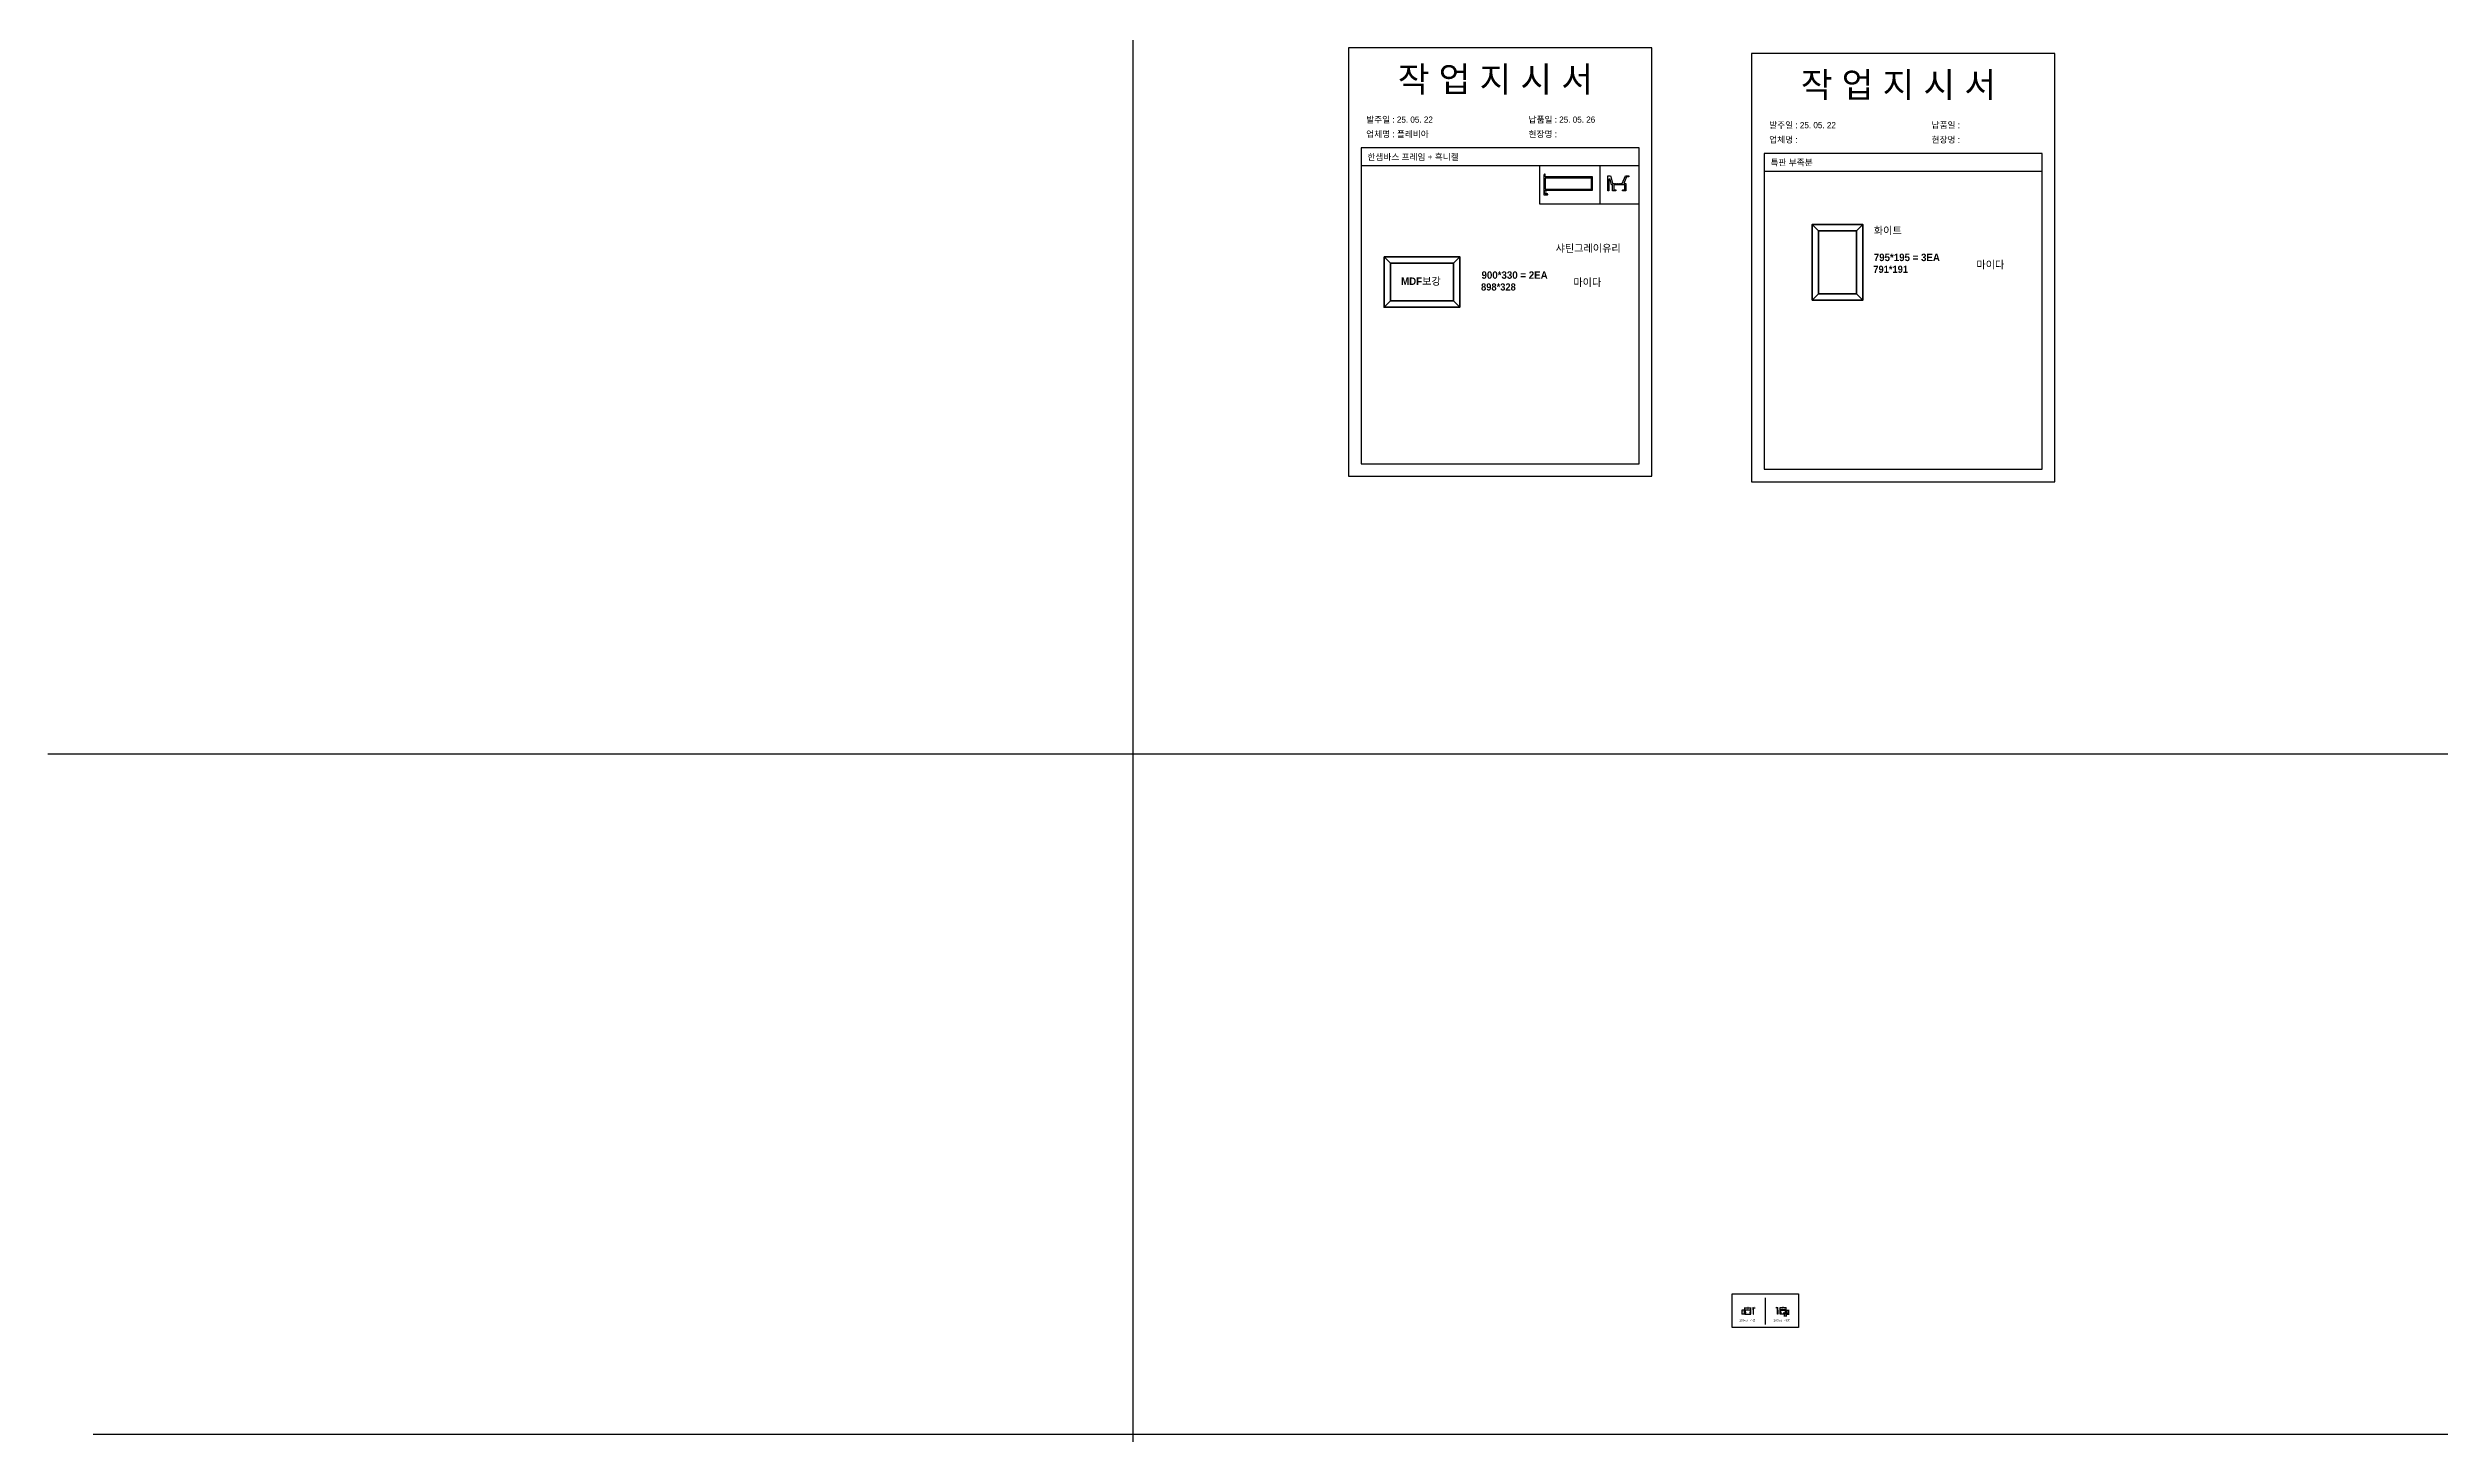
# Model space of a CAD drawing. Header units: millimetres. Extents: x -44117 to 256353, y -2095463 to 65325.
# Drawn here: x 104284 to 117546, y -130610 to -122922 of the extents above; entities that cross this region are included whole.
import ezdxf

# ---------------------------------------------------------------- set-up
doc = ezdxf.new("R2010")
doc.units = ezdxf.units.MM
doc.header["$LTSCALE"] = 10
doc.layers.add('Layer1', color=7, linetype='Continuous', lineweight=70)
doc.dimstyles.new('ISO-25', dxfattribs={"dimtxt": 2.5, "dimasz": 2.5, "dimexe": 1, "dimexo": 1, "dimtad": 1, "dimtxsty": 'Standard', "dimblk": 'ARCHTICK', "dimcen": 2.5, "dimadec": 0, "dimazin": 0, "dimtfac": 1, "dimtmove": 0, "dimatfit": 3, "dimfxl": 0, "dimarcsym": 0})

# ---------------------------------------------------------------- blocks, each defined once
blk = doc.blocks.new('_ArchTick')
at = {"color": 0, "linetype": 'ByBlock', "const_width": 0.15}
blk.add_lwpolyline([(-0.5, -0.5), (0.5, 0.5)], dxfattribs=at)
blk = doc.blocks.new('*D2685')
at = {"color": 0, "lineweight": -2}
for p, q in [((113689, -129923), (113674, -129923)), ((113689, -129945), (113674, -129945)), ((113676, -129945), (113676, -129923))]:
    blk.add_line(p, q, dxfattribs=at)
at = {"layer": 'Defpoints', "color": 0}
for p in [(113676, -129923), (113692, -129923), (113692, -129945)]:
    blk.add_point(p, dxfattribs=at)
at = {"color": 0, "lineweight": -2, "xscale": 2, "yscale": 2, "zscale": 2}
for p, rotation in [((113676, -129923), 90), ((113676, -129945), 270)]:
    blk.add_blockref('_ArchTick', p, dxfattribs=dict(at, rotation=rotation))
at = {"color": 0, "insert": (113672, -129934), "char_height": 5, "attachment_point": 5, "rotation": 90}
blk.add_mtext('22', dxfattribs=at)
blk = doc.blocks.new('*D2686')
at = {"color": 0, "lineweight": -2}
for p, q in [((113692, -129920), (113692, -129907)), ((113692, -129909), (113725, -129909)), ((113725, -129920), (113725, -129907))]:
    blk.add_line(p, q, dxfattribs=at)
at = {"layer": 'Defpoints', "color": 0}
for p in [(113692, -129923), (113725, -129909), (113725, -129923)]:
    blk.add_point(p, dxfattribs=at)
at = {"color": 0, "lineweight": -2, "xscale": 2, "yscale": 2, "zscale": 2, "rotation": 180}
blk.add_blockref('_ArchTick', (113692, -129909), dxfattribs=at)
at = {"color": 0, "lineweight": -2, "xscale": 2, "yscale": 2, "zscale": 2}
blk.add_blockref('_ArchTick', (113725, -129909), dxfattribs=at)
at = {"color": 0, "insert": (113708, -129906), "char_height": 5, "attachment_point": 5}
blk.add_mtext('33', dxfattribs=at)
blk = doc.blocks.new('*D2687')
at = {"color": 0, "lineweight": -2}
for p, q in [((113738, -129909), (113736, -129909)), ((113738, -129920), (113738, -129907)), ((113738, -129909), (113740, -129909)), ((113740, -129920), (113740, -129907)), ((113740, -129909), (113748, -129909))]:
    blk.add_line(p, q, dxfattribs=at)
at = {"layer": 'Defpoints', "color": 0}
for p in [(113738, -129923), (113740, -129909), (113740, -129923)]:
    blk.add_point(p, dxfattribs=at)
at = {"color": 0, "lineweight": -2, "xscale": 2, "yscale": 2, "zscale": 2}
blk.add_blockref('_ArchTick', (113738, -129909), dxfattribs=at)
at = {"color": 0, "lineweight": -2, "xscale": 2, "yscale": 2, "zscale": 2, "rotation": 180}
blk.add_blockref('_ArchTick', (113740, -129909), dxfattribs=at)
at = {"color": 0, "insert": (113747, -129906), "char_height": 5, "attachment_point": 5}
blk.add_mtext('2', dxfattribs=at)
blk = doc.blocks.new('*D2688')
at = {"color": 0, "lineweight": -2}
for p, q in [((113695, -129934), (113695, -129918)), ((113695, -129920), (113722, -129920)), ((113722, -129934), (113722, -129918))]:
    blk.add_line(p, q, dxfattribs=at)
at = {"layer": 'Defpoints', "color": 0}
for p in [(113695, -129937), (113722, -129920), (113722, -129937)]:
    blk.add_point(p, dxfattribs=at)
at = {"color": 0, "lineweight": -2, "xscale": 2, "yscale": 2, "zscale": 2, "rotation": 180}
blk.add_blockref('_ArchTick', (113695, -129920), dxfattribs=at)
at = {"color": 0, "lineweight": -2, "xscale": 2, "yscale": 2, "zscale": 2}
blk.add_blockref('_ArchTick', (113722, -129920), dxfattribs=at)
at = {"color": 0, "insert": (113708, -129916), "char_height": 5, "attachment_point": 5}
blk.add_mtext('27,5', dxfattribs=at)
blk = doc.blocks.new('*D2689')
at = {"color": 0, "lineweight": -2}
for p, q in [((113689, -129923), (113685, -129923)), ((113692, -129937), (113685, -129937)), ((113687, -129923), (113687, -129937))]:
    blk.add_line(p, q, dxfattribs=at)
at = {"layer": 'Defpoints', "color": 0}
for p in [(113687, -129937), (113692, -129923), (113695, -129937)]:
    blk.add_point(p, dxfattribs=at)
at = {"color": 0, "lineweight": -2, "xscale": 2, "yscale": 2, "zscale": 2}
for p, rotation in [((113687, -129923), 90), ((113687, -129937), 270)]:
    blk.add_blockref('_ArchTick', p, dxfattribs=dict(at, rotation=rotation))
at = {"color": 0, "insert": (113683, -129930), "char_height": 5, "attachment_point": 5, "rotation": 90}
blk.add_mtext('13,5', dxfattribs=at)
blk = doc.blocks.new('*D2690')
at = {"color": 0, "lineweight": -2}
for p, q in [((113923, -129923), (113938, -129923)), ((113923, -129945), (113938, -129945)), ((113936, -129945), (113936, -129923))]:
    blk.add_line(p, q, dxfattribs=at)
at = {"layer": 'Defpoints', "color": 0}
for p in [(113920, -129923), (113920, -129945), (113936, -129923)]:
    blk.add_point(p, dxfattribs=at)
at = {"color": 0, "lineweight": -2, "xscale": 2, "yscale": 2, "zscale": 2}
for p, rotation in [((113936, -129923), 90), ((113936, -129945), 270)]:
    blk.add_blockref('_ArchTick', p, dxfattribs=dict(at, rotation=rotation))
at = {"color": 0, "insert": (113932, -129934), "char_height": 5, "attachment_point": 5, "rotation": 90}
blk.add_mtext('22', dxfattribs=at)
blk = doc.blocks.new('*D2691')
at = {"color": 0, "lineweight": -2}
for p, q in [((113887, -129920), (113887, -129907)), ((113920, -129909), (113887, -129909)), ((113920, -129920), (113920, -129907))]:
    blk.add_line(p, q, dxfattribs=at)
at = {"layer": 'Defpoints', "color": 0}
for p in [(113887, -129909), (113887, -129923), (113920, -129923)]:
    blk.add_point(p, dxfattribs=at)
at = {"color": 0, "lineweight": -2, "xscale": 2, "yscale": 2, "zscale": 2, "rotation": 180}
blk.add_blockref('_ArchTick', (113887, -129909), dxfattribs=at)
at = {"color": 0, "lineweight": -2, "xscale": 2, "yscale": 2, "zscale": 2}
blk.add_blockref('_ArchTick', (113920, -129909), dxfattribs=at)
at = {"color": 0, "insert": (113903, -129906), "char_height": 5, "attachment_point": 5}
blk.add_mtext('33', dxfattribs=at)
blk = doc.blocks.new('*D2692')
at = {"color": 0, "lineweight": -2}
for p, q in [((113872, -129909), (113864, -129909)), ((113872, -129920), (113872, -129907)), ((113874, -129909), (113872, -129909)), ((113874, -129920), (113874, -129907)), ((113874, -129909), (113876, -129909))]:
    blk.add_line(p, q, dxfattribs=at)
at = {"layer": 'Defpoints', "color": 0}
for p in [(113872, -129909), (113872, -129923), (113874, -129923)]:
    blk.add_point(p, dxfattribs=at)
at = {"color": 0, "lineweight": -2, "xscale": 2, "yscale": 2, "zscale": 2}
blk.add_blockref('_ArchTick', (113872, -129909), dxfattribs=at)
at = {"color": 0, "lineweight": -2, "xscale": 2, "yscale": 2, "zscale": 2, "rotation": 180}
blk.add_blockref('_ArchTick', (113874, -129909), dxfattribs=at)
at = {"color": 0, "insert": (113865, -129906), "char_height": 5, "attachment_point": 5}
blk.add_mtext('2', dxfattribs=at)
blk = doc.blocks.new('*D2693')
at = {"color": 0, "lineweight": -2}
for p, q in [((113890, -129934), (113890, -129918)), ((113917, -129920), (113890, -129920)), ((113917, -129934), (113917, -129918))]:
    blk.add_line(p, q, dxfattribs=at)
at = {"layer": 'Defpoints', "color": 0}
for p in [(113890, -129920), (113890, -129937), (113917, -129937)]:
    blk.add_point(p, dxfattribs=at)
at = {"color": 0, "lineweight": -2, "xscale": 2, "yscale": 2, "zscale": 2, "rotation": 180}
blk.add_blockref('_ArchTick', (113890, -129920), dxfattribs=at)
at = {"color": 0, "lineweight": -2, "xscale": 2, "yscale": 2, "zscale": 2}
blk.add_blockref('_ArchTick', (113917, -129920), dxfattribs=at)
at = {"color": 0, "insert": (113903, -129916), "char_height": 5, "attachment_point": 5}
blk.add_mtext('27,5', dxfattribs=at)
blk = doc.blocks.new('*D2694')
at = {"color": 0, "lineweight": -2}
for p, q in [((113920, -129937), (113927, -129937)), ((113923, -129923), (113927, -129923)), ((113925, -129923), (113925, -129937))]:
    blk.add_line(p, q, dxfattribs=at)
at = {"layer": 'Defpoints', "color": 0}
for p in [(113917, -129937), (113920, -129923), (113925, -129937)]:
    blk.add_point(p, dxfattribs=at)
at = {"color": 0, "lineweight": -2, "xscale": 2, "yscale": 2, "zscale": 2}
for p, rotation in [((113925, -129923), 90), ((113925, -129937), 270)]:
    blk.add_blockref('_ArchTick', p, dxfattribs=dict(at, rotation=rotation))
at = {"color": 0, "insert": (113920, -129930), "char_height": 5, "attachment_point": 5, "rotation": 90}
blk.add_mtext('13,5', dxfattribs=at)
blk = doc.blocks.new('*D2695')
at = {"color": 0, "lineweight": -2}
for p, q in [((113913, -129939), (113930, -129939)), ((113923, -129945), (113930, -129945)), ((113928, -129939), (113928, -129945))]:
    blk.add_line(p, q, dxfattribs=at)
at = {"layer": 'Defpoints', "color": 0}
for p in [(113910, -129939), (113920, -129945), (113928, -129945)]:
    blk.add_point(p, dxfattribs=at)
at = {"color": 0, "lineweight": -2, "xscale": 2, "yscale": 2, "zscale": 2}
for p, rotation in [((113928, -129939), 90), ((113928, -129945), 270)]:
    blk.add_blockref('_ArchTick', p, dxfattribs=dict(at, rotation=rotation))
at = {"color": 0, "insert": (113924, -129942), "char_height": 5, "attachment_point": 5, "rotation": 90}
blk.add_mtext('6', dxfattribs=at)
blk = doc.blocks.new('*D2696')
at = {"color": 0, "lineweight": -2}
for p, q in [((113910, -129942), (113910, -129957)), ((113920, -129955), (113910, -129955)), ((113920, -129948), (113920, -129957))]:
    blk.add_line(p, q, dxfattribs=at)
at = {"layer": 'Defpoints', "color": 0}
for p in [(113910, -129939), (113910, -129955), (113920, -129945)]:
    blk.add_point(p, dxfattribs=at)
at = {"color": 0, "lineweight": -2, "xscale": 2, "yscale": 2, "zscale": 2, "rotation": 180}
blk.add_blockref('_ArchTick', (113910, -129955), dxfattribs=at)
at = {"color": 0, "lineweight": -2, "xscale": 2, "yscale": 2, "zscale": 2}
blk.add_blockref('_ArchTick', (113920, -129955), dxfattribs=at)
at = {"color": 0, "insert": (113915, -129951), "char_height": 5, "attachment_point": 5}
blk.add_mtext('10', dxfattribs=at)

msp = doc.modelspace()

# ---------------------------------------------------------------- linework, layer by layer
for p, q in [((113104.92314, -123477.6537), (111564.92314, -123477.6537)), ((113104.92314, -123577.6537), (111564.92314, -123577.6537)), ((112888.8335, -123787.79742), (112888.8335, -123577.6537)), ((115339.04553, -123508.34363), (113799.04553, -123508.34363)), ((115339.04553, -123608.34363), (113799.04553, -123608.34363)), ((113724.79064, -129923.25973), (113691.79064, -129923.25973)), ((113691.79064, -129923.25973), (113691.79064, -129945.25973)), ((113691.79064, -129945.25973), (113724.79064, -129945.25973)), ((113724.79064, -129945.25973), (113724.79064, -129923.25973)), ((113805.82466, -130001.53095), (113805.82466, -129853.12672)), ((113886.85868, -129945.25973), (113886.85868, -129923.25973)), ((113886.85868, -129923.25973), (113919.85868, -129923.25973)), ((113919.85868, -129945.25973), (113886.85868, -129945.25973)), ((113919.85868, -129923.25973), (113919.85868, -129945.25973))]:
    msp.add_line(p, q)
at = {"color": 1}
for p, q in [((104284.32643, -126838.28369), (196553.47329, -126838.28369)), ((104535.41959, -130610.06926), (196804.56645, -130610.06926)), ((104535.41959, -130610.06926), (196804.56645, -130610.06926))]:
    msp.add_line(p, q, dxfattribs=at)
for p in [(110300.49669, 21924.9366), (110300.49669, 14161.07811), (110300.49669, 18584.38997), (110300.49669, 10820.53148), (110300.49669, 18627.87121), (110300.49669, 10864.01272), (110300.49669, 15287.32457), (110300.49669, 7523.46608), (110300.49669, 3746.75115), (110300.49669, 21924.9366), (110300.49669, 14161.07811), (110300.49669, 18584.38997), (110300.49669, 10820.53148), (110300.49669, 18627.87121), (110300.49669, 10864.01272), (110300.49669, 15287.32457), (110300.49669, 7523.46608), (110300.49669, 3746.75115), (110300.49669, 21924.9366), (110300.49669, 14161.07811), (110300.49669, 18584.38997), (110300.49669, 10820.53148), (110300.49669, 18627.87121), (110300.49669, 10864.01272), (110300.49669, 15287.32457), (110300.49669, 7523.46608), (110300.49669, 3746.75115), (110300.49669, 21924.9366), (110300.49669, 14161.07811), (110300.49669, 18584.38997), (110300.49669, 10820.53148), (110300.49669, 18627.87121), (110300.49669, 10864.01272), (110300.49669, 15287.32457), (110300.49669, 7523.46608), (110300.49669, 3746.75115), (110300.49669, 21924.9366), (110300.49669, 14161.07811), (110300.49669, 18584.38997), (110300.49669, 10820.53148), (110300.49669, 18627.87121), (110300.49669, 10864.01272), (110300.49669, 15287.32457), (110300.49669, 7523.46608), (110300.49669, 3746.75115), (110300.49669, 21924.9366), (110300.49669, 14161.07811), (110300.49669, 18584.38997), (110300.49669, 10820.53148), (110300.49669, 18627.87121), (110300.49669, 10864.01272), (110300.49669, 15287.32457), (110300.49669, 7523.46608), (110300.49669, 3746.75115), (110300.49669, 21924.9366), (110300.49669, 14161.07811), (110300.49669, 18584.38997), (110300.49669, 10820.53148), (110300.49669, 18627.87121), (110300.49669, 10864.01272), (110300.49669, 15287.32457), (110300.49669, 7523.46608), (110300.49669, 3746.75115), (110300.49669, 21924.9366), (110300.49669, 14161.07811), (110300.49669, 18584.38997), (110300.49669, 10820.53148), (110300.49669, 18627.87121), (110300.49669, 10864.01272), (110300.49669, 15287.32457), (110300.49669, 7523.46608), (110300.49669, 3746.75115), (110300.49669, 21924.9366), (110300.49669, 14161.07811), (110300.49669, 18584.38997), (110300.49669, 10820.53148), (110300.49669, 18627.87121), (110300.49669, 10864.01272), (110300.49669, 15287.32457), (110300.49669, 7523.46608), (110300.49669, 3746.75115), (110300.49669, 21924.9366), (110300.49669, 14161.07811), (110300.49669, 18584.38997), (110300.49669, 10820.53148), (110300.49669, 18627.87121), (110300.49669, 10864.01272), (110300.49669, 15287.32457), (110300.49669, 7523.46608), (110300.49669, 3746.75115), (110300.49669, 12702.87182), (110300.49669, 4939.01333), (110300.49669, 9362.32519), (110300.49669, 1598.4667), (110300.49669, 9405.80642), (110300.49669, 1641.94794), (110300.49669, 6065.25979), (110300.49669, -1698.5987), (110300.49669, -5475.31363), (110300.49669, 12702.87182), (110300.49669, 4939.01333), (110300.49669, 9362.32519), (110300.49669, 1598.4667), (110300.49669, 9405.80642), (110300.49669, 1641.94794), (110300.49669, 6065.25979), (110300.49669, -1698.5987), (110300.49669, -5475.31363), (110300.49669, 12702.87182), (110300.49669, 4939.01333), (110300.49669, 9362.32519), (110300.49669, 1598.4667), (110300.49669, 9405.80642), (110300.49669, 1641.94794), (110300.49669, 6065.25979), (110300.49669, -1698.5987), (110300.49669, -5475.31363), (110300.49669, 12702.87182), (110300.49669, 4939.01333), (110300.49669, 9362.32519), (110300.49669, 1598.4667), (110300.49669, 9405.80642), (110300.49669, 1641.94794), (110300.49669, 6065.25979), (110300.49669, -1698.5987), (110300.49669, -5475.31363), (110300.49669, 12702.87182), (110300.49669, 4939.01333), (110300.49669, 9362.32519), (110300.49669, 1598.4667), (110300.49669, 9405.80642), (110300.49669, 1641.94794), (110300.49669, 6065.25979), (110300.49669, -1698.5987), (110300.49669, -5475.31363)]:
    msp.add_xline(p, (0, 1), dxfattribs=at)
for points in [[(111494.92314, -125298.48397), (113174.92314, -125298.48397), (113174.92314, -122922.48397), (111494.92314, -122922.48397)], [(113729.04553, -125329.17391), (115409.04553, -125329.17391), (115409.04553, -122953.17391), (113729.04553, -122953.17391)], [(113104.92314, -123577.6537), (112553.548, -123577.6537), (112553.548, -123787.79742), (113104.92314, -123787.79742)], [(112584.87297, -123705.45524), (112841.07297, -123705.45524), (112841.07297, -123644.85524), (112584.87297, -123644.85524)], [(113621.9524, -129831.45881), (113989.5002, -129831.45881), (113989.5002, -130019.4375), (113621.9524, -130019.4375)], [(113737.91717, -129945.25973), (113739.91717, -129945.25973), (113739.91717, -129923.25973), (113737.91717, -129923.25973)], [(113873.73216, -129945.25973), (113871.73216, -129945.25973), (113871.73216, -129923.25973), (113873.73216, -129923.25973)]]:
    msp.add_lwpolyline(points, close=True)
for points in [[(111564.92314, -123477.6537), (111564.92314, -125228.48397), (113104.92314, -125228.48397), (113104.92314, -123477.6537)], [(113799.04553, -123508.34363), (113799.04553, -125259.17391), (115339.04553, -125259.17391), (115339.04553, -123508.34363)]]:
    msp.add_lwpolyline(points)
for points in [[(112583.67297, -123638.25524), (112583.67297, -123623.85524, 0.5507604246), (112581.10154, -123622.22893, 0.2748637602), (112577.67297, -123628.05524), (112577.67297, -123738.45524), (112595.67297, -123738.45524, 0.4142135624), (112598.67297, -123735.45524), (112598.67297, -123735.45524, 0.4142135624), (112595.67297, -123732.45524), (112592.67297, -123732.45524), (112592.67297, -123730.35524, 1), (112589.67297, -123730.35524), (112589.67297, -123732.45524), (112583.67297, -123732.45524), (112583.67297, -123712.05524), (112589.67297, -123712.05524), (112589.67297, -123714.15524, 1), (112592.67297, -123714.15524), (112592.67297, -123712.05524), (112847.67297, -123712.05524), (112847.67297, -123638.25524)], [(112970.6221, -123674.09984), (112972.4221, -123675.89984), (112974.2221, -123674.09984), (112976.0221, -123675.89984), (112977.8221, -123674.09984), (112979.6221, -123675.89984), (112981.4221, -123674.09984), (112983.2221, -123675.89984), (112985.0221, -123674.09984), (112986.8221, -123675.89984), (112988.6221, -123674.09984), (112990.4221, -123675.89984), (112992.2221, -123674.09984), (112994.0221, -123675.89984), (112995.8221, -123674.09984), (112997.6221, -123675.89984), (112999.4221, -123674.09984), (113001.2221, -123675.89984), (113003.0221, -123674.09984), (113012.0221, -123674.09984), (113029.957, -123632.09984), (113029.957, -123632.09984), (113046.757, -123632.09984, -0.4142135624), (113048.557, -123633.89984), (113048.557, -123636.29984, -0.4142135624), (113046.757, -123638.09984), (113035.22385, -123638.09984), (113019.85108, -123674.09984), (113032.357, -123674.09984), (113032.357, -123716.09984), (113015.557, -123716.09984, -0.4142135624), (113013.757, -123714.29984), (113013.757, -123711.89984, -0.4142135624), (113015.557, -123710.09984), (113026.357, -123710.09984), (113026.357, -123681.89984), (112964.557, -123681.89984), (112964.557, -123710.09984), (112975.357, -123710.09984, -0.4142135624), (112977.157, -123711.89984), (112977.157, -123714.29984, -0.4142135624), (112975.357, -123716.09984), (112958.557, -123716.09984), (112958.557, -123681.89984), (112952.55649, -123681.89984), (112944.87626, -123651.29984), (112938.157, -123651.29984), (112938.157, -123714.29984, -0.4142135624), (112936.357, -123716.09984), (112933.957, -123716.09984, -0.4142135624), (112932.157, -123714.29984), (112932.157, -123632.09984), (112943.73648, -123632.09984, -0.3438908782), (112948.39208, -123635.73134), (112958.0221, -123674.09984), (112967.0221, -123674.09984), (112968.8221, -123675.89984)]]:
    msp.add_lwpolyline(points, format="xyb", close=True)
for centre, radius in [((113694.54064, -129936.75973), 1.75), ((113722.04064, -129936.75973), 1.75), ((113889.60868, -129936.75973), 1.75), ((113909.85868, -129939.25973), 3), ((113917.10868, -129936.75973), 1.75)]:
    msp.add_circle(centre, radius)
for centre, start, end in [((113694.54064, -129936.75973), 203.556464309, 156.443535691), ((113722.04064, -129936.75973), 23.556464309, 336.443535691), ((113889.60868, -129936.75973), 203.556464309, 156.443535691), ((113917.10868, -129936.75973), 23.556464309, 336.443535691)]:
    msp.add_arc(centre, 3, start, end)
at = {"layer": 'Layer1'}
for p, q in [((114100.38076, -123937.12146), (114065.38076, -123902.12146)), ((114310.38076, -123937.12146), (114345.38076, -123902.12146)), ((111726.25837, -124115.97398), (111691.25837, -124080.97398)), ((112076.25837, -124115.97398), (112111.25837, -124080.97398)), ((111691.25837, -124360.97398), (111726.25837, -124325.97398)), ((112076.25837, -124325.97398), (112111.25837, -124360.97398)), ((114100.38076, -124287.12146), (114065.38076, -124322.12146)), ((114345.38076, -124322.12146), (114310.38076, -124287.12146))]:
    msp.add_line(p, q, dxfattribs=at)
for points in [[(114065.38076, -124322.12146), (114345.38076, -124322.12146), (114345.38076, -123902.12146), (114065.38076, -123902.12146)], [(114100.38076, -124287.12146), (114310.38076, -124287.12146), (114310.38076, -123937.12146), (114100.38076, -123937.12146)], [(111691.25837, -124080.97398), (111691.25837, -124360.97398), (112111.25837, -124360.97398), (112111.25837, -124080.97398)], [(111726.25837, -124115.97398), (111726.25837, -124325.97398), (112076.25837, -124325.97398), (112076.25837, -124115.97398)]]:
    msp.add_lwpolyline(points, close=True, dxfattribs=at)

# ---------------------------------------------------------------- texts
at = {"attachment_point": 1}
for s, width, gutter_width, heights, insert, char_height in [('{\\fGulim|b0|i0|c129|p50;작 업 지 시 서}', 3307.3198183, 12.5, [-155.84554], (111767.72975, -123026.64649), 140), ('{\\fGulim|b0|i0|c129|p50;작 업 지 시 서}', 3307.3198183, 12.5, [-155.84554], (114001.85214, -123057.33642), 140), ('{\\fGulim|b0|i0|c129|p50;발주일 : 25. 05. 22}', 3307.3198183, 12.5, [-38.18216], (111592.52039, -123303.36691), 34.3), ('{\\fGulim|b0|i0|c129|p50;납품일 : 25. 05. 26}', 3307.3198183, 12.5, [-37.67976], (112492.49837, -123303.36691), 34.3), ('{\\fGulim|b0|i0|c129|p50;발주일 : 25. 05. 22}', 3307.3198183, 12.5, [-38.18216], (113826.64278, -123334.05684), 34.3), ('{\\fGulim|b0|i0|c129|p50;납품일 :}', 3307.3198183, 12.5, [-37.67976], (114726.62076, -123334.05684), 34.3), ('{\\fGulim|b0|i0|c129|p50;업체명 : 플레비아}', 3307.3198183, 12.5, [38.2735], (111592.52039, -123384.02308), 34.3), ('{\\fGulim|b0|i0|c129|p50;현장명 : }', 3307.3198183, 12.5, [-38.2735], (112492.49837, -123384.02308), 34.3), ('{\\fGulim|b0|i0|c129|p50;업체명 : }', 3307.3198183, 12.5, [38.2735], (113826.64278, -123414.71302), 34.3), ('{\\fGulim|b0|i0|c129|p50;현장명 : }', 3307.3198183, 12.5, [-38.2735], (114726.62076, -123414.71302), 34.3), ('{\\fGulim|b0|i0|c129|p50;한샘바스 프레임 + 흑니켈}', 3307.3198183, 12.5, [-38.22783], (111599.56259, -123510.68918), 34.3), ('{\\fGulim|b0|i0|c129|p50;특판 부족분}', 3307.3198183, 12.5, [-38.18216], (113833.68498, -123541.37912), 34.3), ('{\\fGulim|b1|i0|c129|p50;화이트}', 2645.8558546, 10, [-45.73333], (114406.13073, -123915.37948), 41.16), ('{\\fGulim|b1|i0|c129|p50;샤틴그레이유리}', 2645.8558546, 10, [-45.78778], (112641.85761, -124013.33481), 41.16), ('{\\fGulim|b1|i0|c129|p50;795*195 = 3EA}', 2645.8558546, 10, [-42.41222], (114406.13073, -124064.03199), 41.16), ('{\\fGulim|b1|i0|c129|p50;마이다}', 2645.8558546, 10, [-45.73333], (114974.77399, -124104.53496), 41.16), ('{\\fGulim|b1|i0|c129|p50;MDF보강}', 2645.8558546, 10, [-45.84222], (111785.74534, -124195.91607), 41.16), ('{\\fGulim|b1|i0|c129|p50;900*330 = 2EA}', 2645.8558546, 10, [-42.35778], (112231.64741, -124161.98732), 41.16), ('{\\fGulim|b1|i0|c129|p50;마이다}', 2645.8558546, 10, [-45.73333], (112740.6516, -124202.4903), 41.16), ('100ea {\\f굴림|b0|i0|c129|p50;가공}', 536.7286187, 62.5, [-13.94807], (113660.04282, -129972.81384), 12.5), ('100ea {\\f굴림|b0|i0|c129|p50;가공}', 536.7286187, 62.5, [-13.94807], (113849.87656, -129972.81384), 12.5)]:
    msp.add_mtext_dynamic_manual_height_columns(s, width=width, gutter_width=gutter_width, heights=heights, dxfattribs=dict(at, insert=insert, char_height=char_height))
at = {"color": 1, "char_height": 39.5136, "attachment_point": 1}
for s, heights, insert in [('{\\fGulim|b1|i0|c129|p50;898*328}', [-40.50667], (112229.06973, -124228.75529)), ('{\\fGulim|b1|i0|c129|p50;791*191}', [-40.6112], (114403.55305, -124130.79995))]:
    msp.add_mtext_dynamic_manual_height_columns(s, width=2540.0216204, gutter_width=9.6, heights=heights, dxfattribs=dict(at, insert=insert))

# ---------------------------------------------------------------- dimensions: what is measured, and where the dimension line sits
for base, p1, p2, angle, picture, middle in [((113675.6973, -129923.25973), (113691.79064, -129945.25973), (113691.79064, -129923.25973), 90, '*D2685', (113671.9473, -129934.25973)), ((113871.73216, -129909.41165), (113873.73216, -129923.25973), (113871.73216, -129923.25973), 180, '*D2692', (113864.81549, -129905.66165)), ((113886.85868, -129909.41165), (113919.85868, -129923.25973), (113886.85868, -129923.25973), 180, '*D2691', (113903.35868, -129905.66165)), ((113889.60868, -129919.91879), (113917.10868, -129936.75973), (113889.60868, -129936.75973), 180, '*D2693', (113903.35868, -129915.75212)), ((113927.61388, -129945.25973), (113909.85868, -129939.25973), (113919.85868, -129945.25973), 90, '*D2695', (113923.86388, -129942.25973)), ((113935.95202, -129923.25973), (113919.85868, -129945.25973), (113919.85868, -129923.25973), 90, '*D2690', (113932.20202, -129934.25973))]:
    dim = msp.add_linear_dim(base=base, p1=p1, p2=p2, angle=angle, dimstyle='ISO-25', override={"dimscale": 2, "dimasz": 1, "dimexo": 1.5})
    dim.commit()
    dim.dimension.update_dxf_attribs({"geometry": picture, "text_midpoint": middle})
for base, p1, p2, picture, middle in [((113687.13928, -129936.75973), (113691.79064, -129923.25973), (113694.54064, -129936.75973), '*D2689', (113687.13928, -129930.00973)), ((113924.51004, -129936.75973), (113919.85868, -129923.25973), (113917.10868, -129936.75973), '*D2694', (113924.51004, -129930.00973))]:
    dim = msp.add_linear_dim(base=base, p1=p1, p2=p2, angle=90, dimstyle='ISO-25', override={"dimscale": 2, "dimasz": 1, "dimexo": 1.5})
    dim.commit()
    dim.dimension.update_dxf_attribs({"geometry": picture, "text_midpoint": middle, "dimtype": 160})
for base, p1, p2, picture, middle in [((113724.79064, -129909.41165), (113691.79064, -129923.25973), (113724.79064, -129923.25973), '*D2686', (113708.29064, -129905.66165)), ((113722.04064, -129919.91879), (113694.54064, -129936.75973), (113722.04064, -129936.75973), '*D2688', (113708.29064, -129915.75212)), ((113739.91717, -129909.41165), (113737.91717, -129923.25973), (113739.91717, -129923.25973), '*D2687', (113746.83383, -129905.66165)), ((113909.85868, -129954.63547), (113919.85868, -129945.25973), (113909.85868, -129939.25973), '*D2696', (113914.85868, -129950.88547))]:
    dim = msp.add_linear_dim(base=base, p1=p1, p2=p2, dimstyle='ISO-25', override={"dimscale": 2, "dimasz": 1, "dimexo": 1.5})
    dim.commit()
    dim.dimension.update_dxf_attribs({"geometry": picture, "text_midpoint": middle})

doc.saveas('drawing.dxf')
